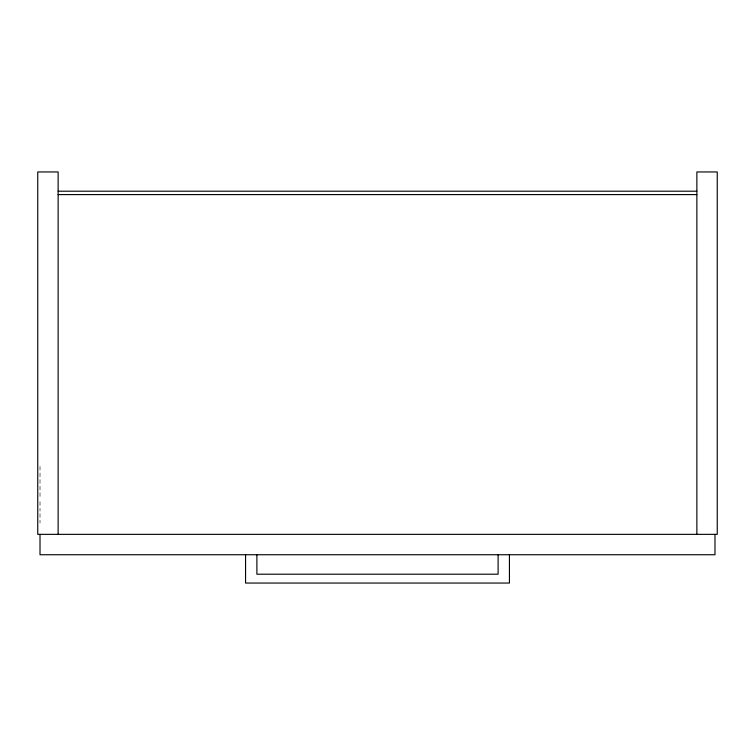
<?xml version="1.0" encoding="UTF-8"?>
<svg xmlns="http://www.w3.org/2000/svg" width="755" height="755" viewBox="0 0 755 755"><rect width="100%" height="100%" fill="white"/><g stroke="black" fill="none" stroke-linecap="round" stroke-linejoin="round"><path stroke-width="0.57" stroke-dasharray="3.77 2.83" d="M40.015 466.401L40.015 491.165M40.015 492.704L40.015 498.442M40.015 501.697L40.015 511.116M40.015 513.608L40.015 523.026"/><path stroke-width="1.13" d="M58.135 191.204L696.865 191.204M58.135 194.601L696.865 194.601M714.985 534.351L714.985 554.736L40.015 554.736L40.015 534.351M696.865 534.351L696.865 171.951L717.25 171.951L717.25 534.351L37.75 534.351L37.75 171.951L58.135 171.951L58.135 534.351M509.436 554.736L509.436 583.049L245.564 583.049L245.564 554.736M498.111 554.736L498.111 574.206L256.889 574.206L256.889 554.736"/></g></svg>
